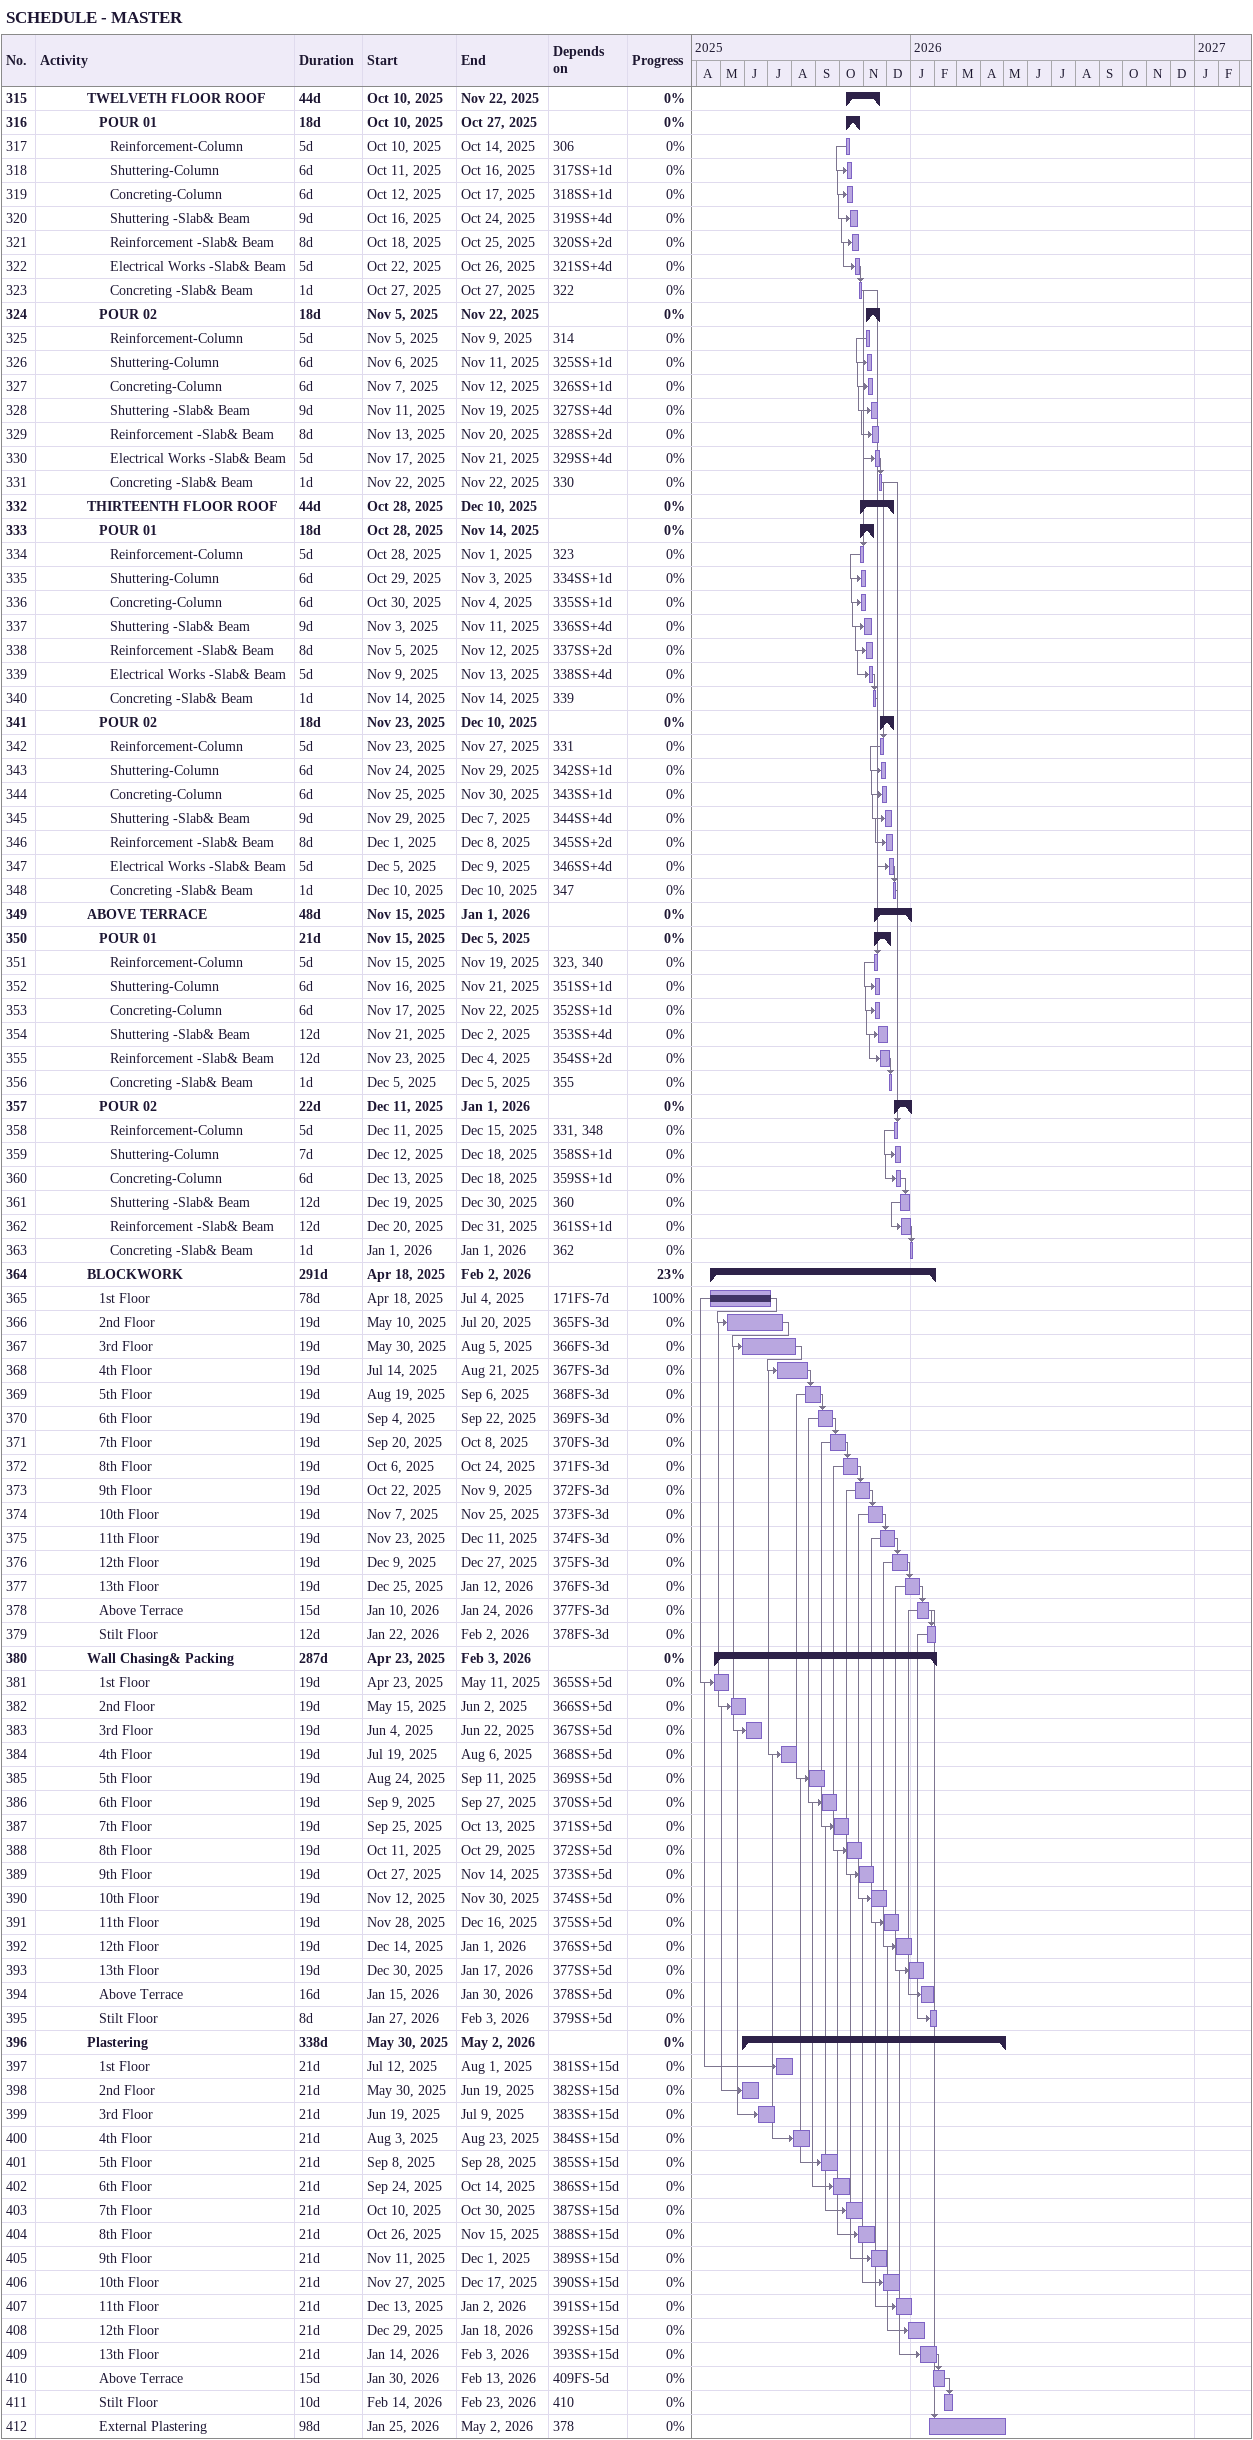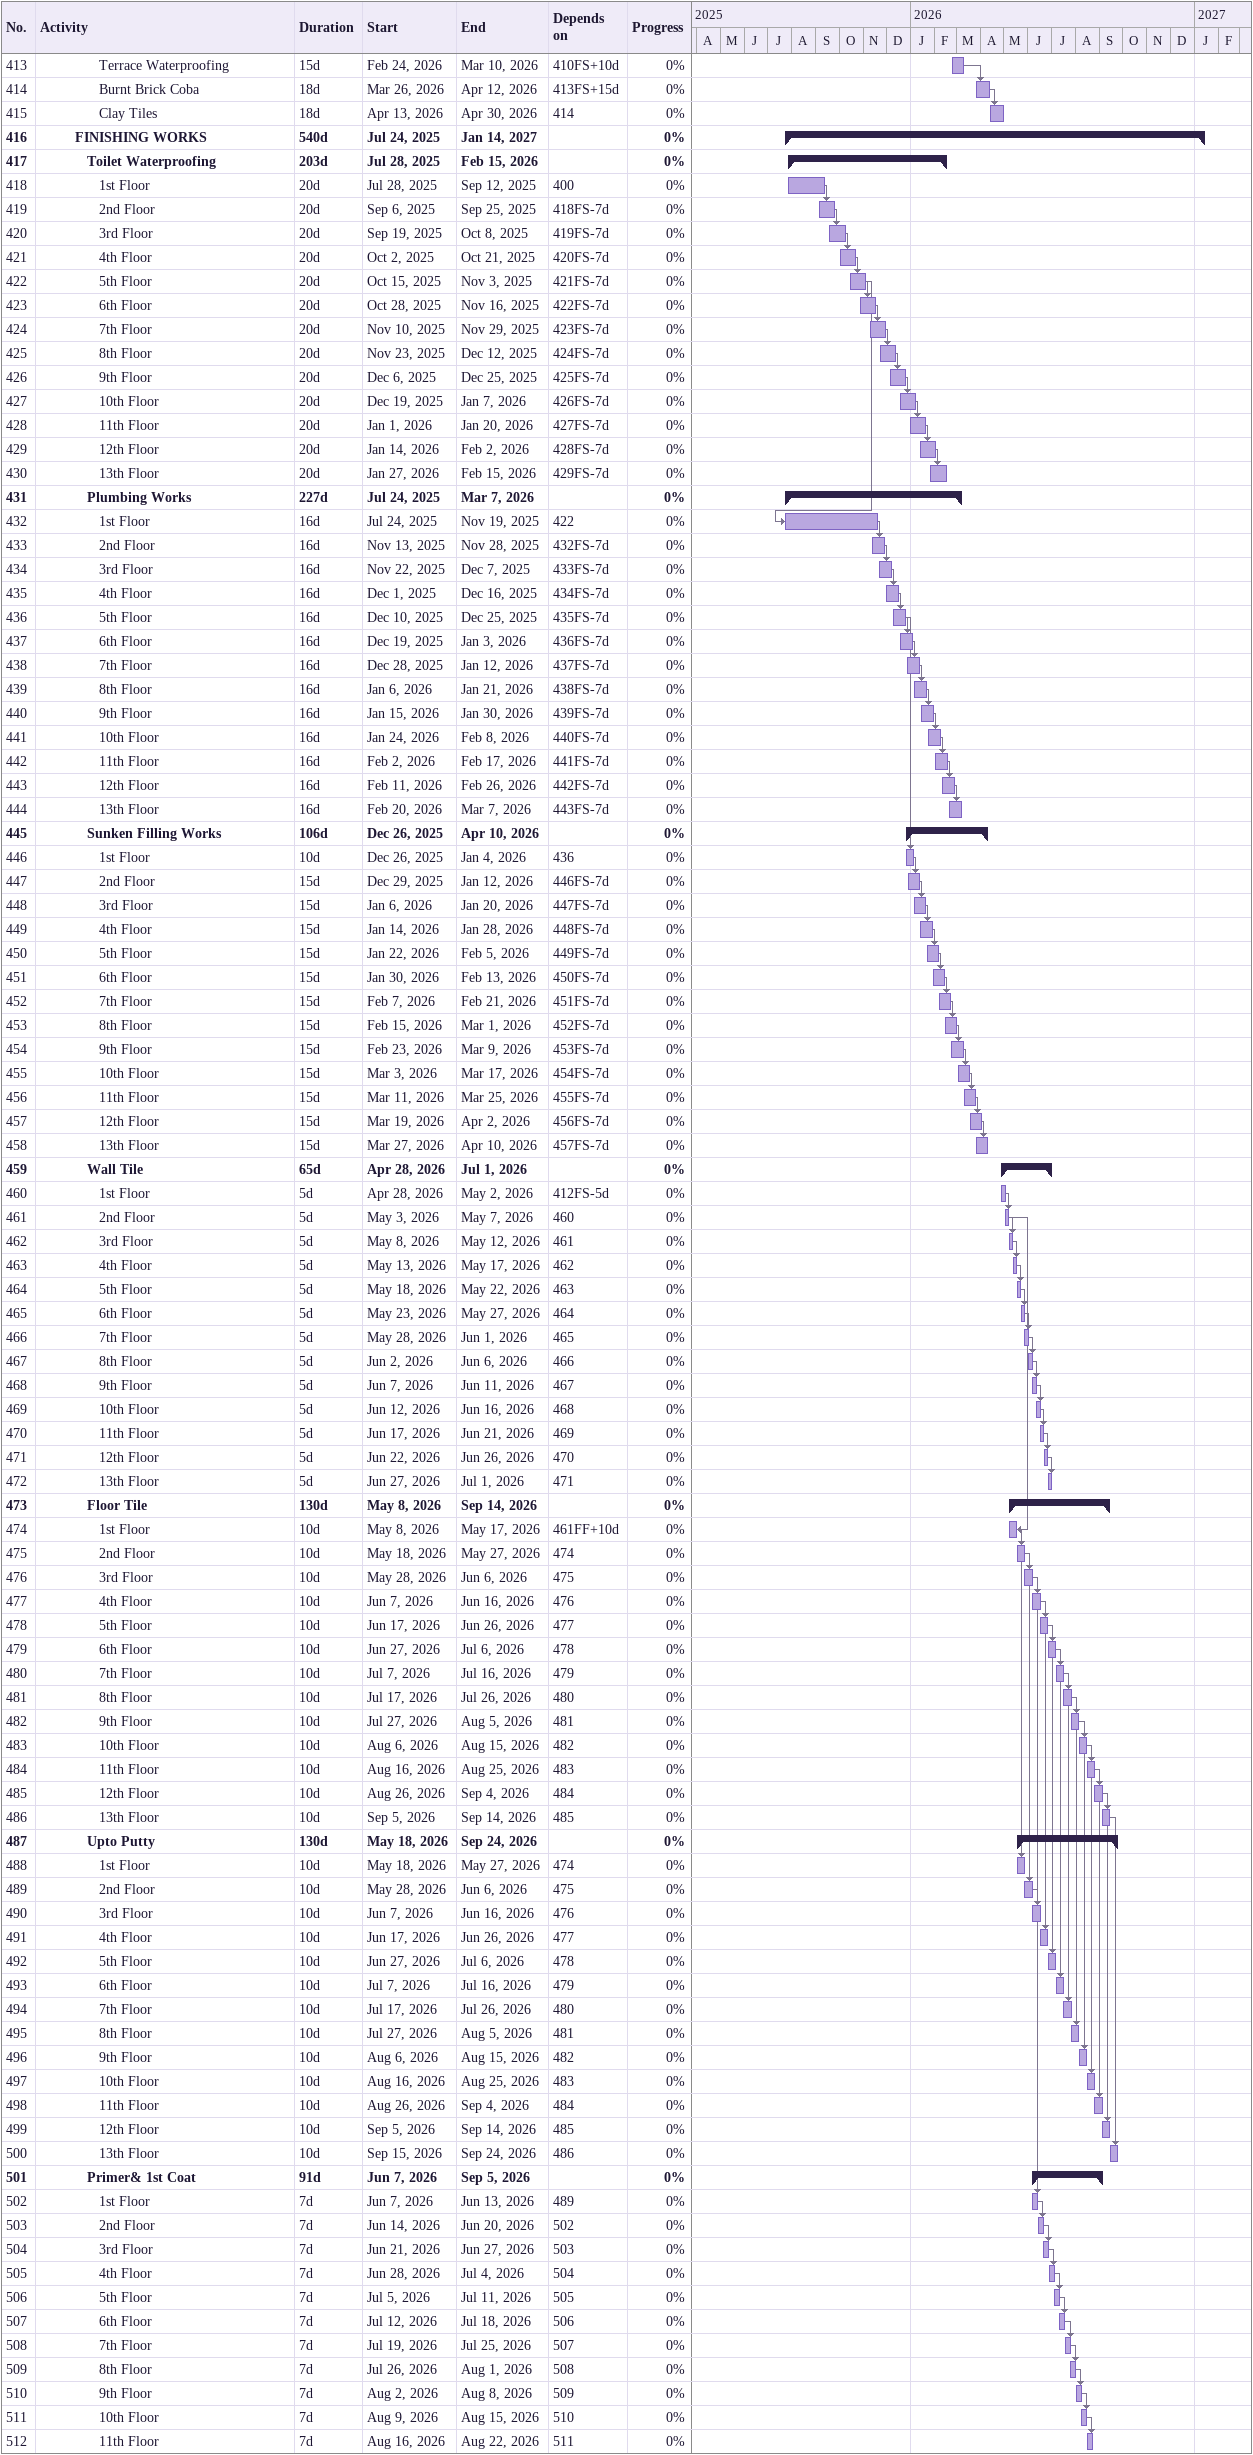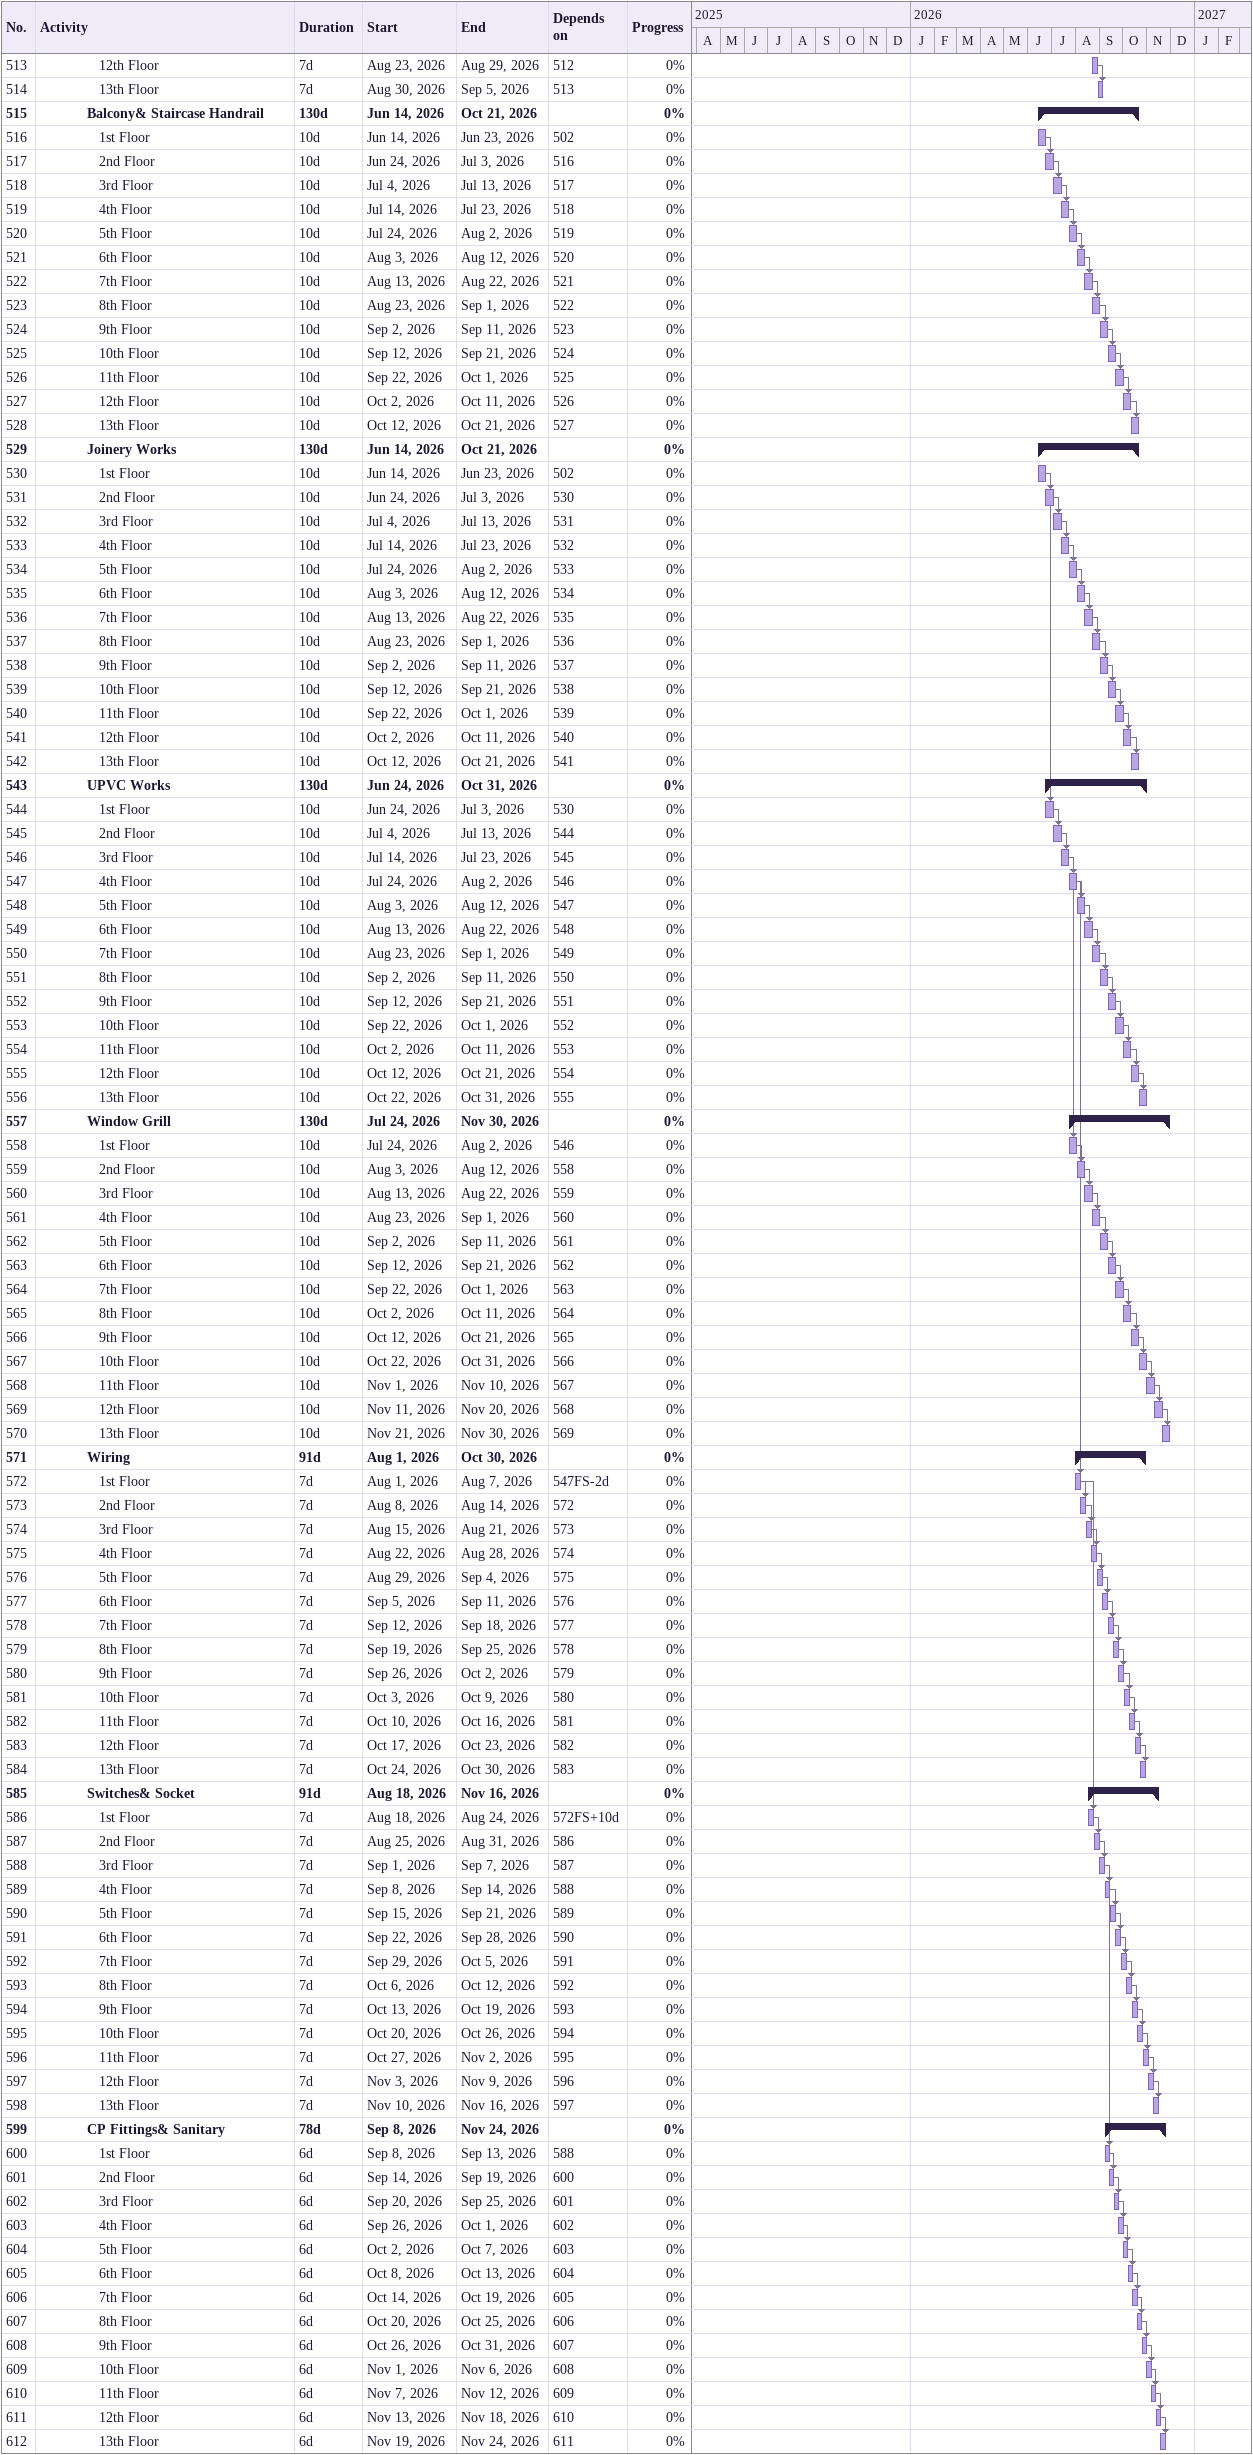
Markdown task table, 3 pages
SCHEDULE - MASTER

| ID | Level | Task | Duration | Start | Finish | Predecessors | % complete |
|---|---|---|---|---|---|---|---|
| 315 | 5 | **TWELVETH FLOOR ROOF** | 44d | 2025-10-10 | 2025-11-22 |  | 0 |
| 316 | 6 | **POUR 01** | 18d | 2025-10-10 | 2025-10-27 |  | 0 |
| 317 | 7 | Reinforcement-Column | 5d | 2025-10-10 | 2025-10-14 | 306 | 0 |
| 318 | 7 | Shuttering-Column | 6d | 2025-10-11 | 2025-10-16 | 317SS+1d | 0 |
| 319 | 7 | Concreting-Column | 6d | 2025-10-12 | 2025-10-17 | 318SS+1d | 0 |
| 320 | 7 | Shuttering -Slab& Beam | 9d | 2025-10-16 | 2025-10-24 | 319SS+4d | 0 |
| 321 | 7 | Reinforcement -Slab& Beam | 8d | 2025-10-18 | 2025-10-25 | 320SS+2d | 0 |
| 322 | 7 | Electrical Works -Slab& Beam | 5d | 2025-10-22 | 2025-10-26 | 321SS+4d | 0 |
| 323 | 7 | Concreting -Slab& Beam | 1d | 2025-10-27 | 2025-10-27 | 322 | 0 |
| 324 | 6 | **POUR 02** | 18d | 2025-11-05 | 2025-11-22 |  | 0 |
| 325 | 7 | Reinforcement-Column | 5d | 2025-11-05 | 2025-11-09 | 314 | 0 |
| 326 | 7 | Shuttering-Column | 6d | 2025-11-06 | 2025-11-11 | 325SS+1d | 0 |
| 327 | 7 | Concreting-Column | 6d | 2025-11-07 | 2025-11-12 | 326SS+1d | 0 |
| 328 | 7 | Shuttering -Slab& Beam | 9d | 2025-11-11 | 2025-11-19 | 327SS+4d | 0 |
| 329 | 7 | Reinforcement -Slab& Beam | 8d | 2025-11-13 | 2025-11-20 | 328SS+2d | 0 |
| 330 | 7 | Electrical Works -Slab& Beam | 5d | 2025-11-17 | 2025-11-21 | 329SS+4d | 0 |
| 331 | 7 | Concreting -Slab& Beam | 1d | 2025-11-22 | 2025-11-22 | 330 | 0 |
| 332 | 5 | **THIRTEENTH FLOOR ROOF** | 44d | 2025-10-28 | 2025-12-10 |  | 0 |
| 333 | 6 | **POUR 01** | 18d | 2025-10-28 | 2025-11-14 |  | 0 |
| 334 | 7 | Reinforcement-Column | 5d | 2025-10-28 | 2025-11-01 | 323 | 0 |
| 335 | 7 | Shuttering-Column | 6d | 2025-10-29 | 2025-11-03 | 334SS+1d | 0 |
| 336 | 7 | Concreting-Column | 6d | 2025-10-30 | 2025-11-04 | 335SS+1d | 0 |
| 337 | 7 | Shuttering -Slab& Beam | 9d | 2025-11-03 | 2025-11-11 | 336SS+4d | 0 |
| 338 | 7 | Reinforcement -Slab& Beam | 8d | 2025-11-05 | 2025-11-12 | 337SS+2d | 0 |
| 339 | 7 | Electrical Works -Slab& Beam | 5d | 2025-11-09 | 2025-11-13 | 338SS+4d | 0 |
| 340 | 7 | Concreting -Slab& Beam | 1d | 2025-11-14 | 2025-11-14 | 339 | 0 |
| 341 | 6 | **POUR 02** | 18d | 2025-11-23 | 2025-12-10 |  | 0 |
| 342 | 7 | Reinforcement-Column | 5d | 2025-11-23 | 2025-11-27 | 331 | 0 |
| 343 | 7 | Shuttering-Column | 6d | 2025-11-24 | 2025-11-29 | 342SS+1d | 0 |
| 344 | 7 | Concreting-Column | 6d | 2025-11-25 | 2025-11-30 | 343SS+1d | 0 |
| 345 | 7 | Shuttering -Slab& Beam | 9d | 2025-11-29 | 2025-12-07 | 344SS+4d | 0 |
| 346 | 7 | Reinforcement -Slab& Beam | 8d | 2025-12-01 | 2025-12-08 | 345SS+2d | 0 |
| 347 | 7 | Electrical Works -Slab& Beam | 5d | 2025-12-05 | 2025-12-09 | 346SS+4d | 0 |
| 348 | 7 | Concreting -Slab& Beam | 1d | 2025-12-10 | 2025-12-10 | 347 | 0 |
| 349 | 5 | **ABOVE TERRACE** | 48d | 2025-11-15 | 2026-01-01 |  | 0 |
| 350 | 6 | **POUR 01** | 21d | 2025-11-15 | 2025-12-05 |  | 0 |
| 351 | 7 | Reinforcement-Column | 5d | 2025-11-15 | 2025-11-19 | 323, 340 | 0 |
| 352 | 7 | Shuttering-Column | 6d | 2025-11-16 | 2025-11-21 | 351SS+1d | 0 |
| 353 | 7 | Concreting-Column | 6d | 2025-11-17 | 2025-11-22 | 352SS+1d | 0 |
| 354 | 7 | Shuttering -Slab& Beam | 12d | 2025-11-21 | 2025-12-02 | 353SS+4d | 0 |
| 355 | 7 | Reinforcement -Slab& Beam | 12d | 2025-11-23 | 2025-12-04 | 354SS+2d | 0 |
| 356 | 7 | Concreting -Slab& Beam | 1d | 2025-12-05 | 2025-12-05 | 355 | 0 |
| 357 | 6 | **POUR 02** | 22d | 2025-12-11 | 2026-01-01 |  | 0 |
| 358 | 7 | Reinforcement-Column | 5d | 2025-12-11 | 2025-12-15 | 331, 348 | 0 |
| 359 | 7 | Shuttering-Column | 7d | 2025-12-12 | 2025-12-18 | 358SS+1d | 0 |
| 360 | 7 | Concreting-Column | 6d | 2025-12-13 | 2025-12-18 | 359SS+1d | 0 |
| 361 | 7 | Shuttering -Slab& Beam | 12d | 2025-12-19 | 2025-12-30 | 360 | 0 |
| 362 | 7 | Reinforcement -Slab& Beam | 12d | 2025-12-20 | 2025-12-31 | 361SS+1d | 0 |
| 363 | 7 | Concreting -Slab& Beam | 1d | 2026-01-01 | 2026-01-01 | 362 | 0 |
| 364 | 5 | **BLOCKWORK** | 291d | 2025-04-18 | 2026-02-02 |  | 23 |
| 365 | 6 | 1st Floor | 78d | 2025-04-18 | 2025-07-04 | 171FS-7d | 100 |
| 366 | 6 | 2nd Floor | 19d | 2025-05-10 | 2025-07-20 | 365FS-3d | 0 |
| 367 | 6 | 3rd Floor | 19d | 2025-05-30 | 2025-08-05 | 366FS-3d | 0 |
| 368 | 6 | 4th Floor | 19d | 2025-07-14 | 2025-08-21 | 367FS-3d | 0 |
| 369 | 6 | 5th Floor | 19d | 2025-08-19 | 2025-09-06 | 368FS-3d | 0 |
| 370 | 6 | 6th Floor | 19d | 2025-09-04 | 2025-09-22 | 369FS-3d | 0 |
| 371 | 6 | 7th Floor | 19d | 2025-09-20 | 2025-10-08 | 370FS-3d | 0 |
| 372 | 6 | 8th Floor | 19d | 2025-10-06 | 2025-10-24 | 371FS-3d | 0 |
| 373 | 6 | 9th Floor | 19d | 2025-10-22 | 2025-11-09 | 372FS-3d | 0 |
| 374 | 6 | 10th Floor | 19d | 2025-11-07 | 2025-11-25 | 373FS-3d | 0 |
| 375 | 6 | 11th Floor | 19d | 2025-11-23 | 2025-12-11 | 374FS-3d | 0 |
| 376 | 6 | 12th Floor | 19d | 2025-12-09 | 2025-12-27 | 375FS-3d | 0 |
| 377 | 6 | 13th Floor | 19d | 2025-12-25 | 2026-01-12 | 376FS-3d | 0 |
| 378 | 6 | Above Terrace | 15d | 2026-01-10 | 2026-01-24 | 377FS-3d | 0 |
| 379 | 6 | Stilt Floor | 12d | 2026-01-22 | 2026-02-02 | 378FS-3d | 0 |
| 380 | 5 | **Wall Chasing& Packing** | 287d | 2025-04-23 | 2026-02-03 |  | 0 |
| 381 | 6 | 1st Floor | 19d | 2025-04-23 | 2025-05-11 | 365SS+5d | 0 |
| 382 | 6 | 2nd Floor | 19d | 2025-05-15 | 2025-06-02 | 366SS+5d | 0 |
| 383 | 6 | 3rd Floor | 19d | 2025-06-04 | 2025-06-22 | 367SS+5d | 0 |
| 384 | 6 | 4th Floor | 19d | 2025-07-19 | 2025-08-06 | 368SS+5d | 0 |
| 385 | 6 | 5th Floor | 19d | 2025-08-24 | 2025-09-11 | 369SS+5d | 0 |
| 386 | 6 | 6th Floor | 19d | 2025-09-09 | 2025-09-27 | 370SS+5d | 0 |
| 387 | 6 | 7th Floor | 19d | 2025-09-25 | 2025-10-13 | 371SS+5d | 0 |
| 388 | 6 | 8th Floor | 19d | 2025-10-11 | 2025-10-29 | 372SS+5d | 0 |
| 389 | 6 | 9th Floor | 19d | 2025-10-27 | 2025-11-14 | 373SS+5d | 0 |
| 390 | 6 | 10th Floor | 19d | 2025-11-12 | 2025-11-30 | 374SS+5d | 0 |
| 391 | 6 | 11th Floor | 19d | 2025-11-28 | 2025-12-16 | 375SS+5d | 0 |
| 392 | 6 | 12th Floor | 19d | 2025-12-14 | 2026-01-01 | 376SS+5d | 0 |
| 393 | 6 | 13th Floor | 19d | 2025-12-30 | 2026-01-17 | 377SS+5d | 0 |
| 394 | 6 | Above Terrace | 16d | 2026-01-15 | 2026-01-30 | 378SS+5d | 0 |
| 395 | 6 | Stilt Floor | 8d | 2026-01-27 | 2026-02-03 | 379SS+5d | 0 |
| 396 | 5 | **Plastering** | 338d | 2025-05-30 | 2026-05-02 |  | 0 |
| 397 | 6 | 1st Floor | 21d | 2025-07-12 | 2025-08-01 | 381SS+15d | 0 |
| 398 | 6 | 2nd Floor | 21d | 2025-05-30 | 2025-06-19 | 382SS+15d | 0 |
| 399 | 6 | 3rd Floor | 21d | 2025-06-19 | 2025-07-09 | 383SS+15d | 0 |
| 400 | 6 | 4th Floor | 21d | 2025-08-03 | 2025-08-23 | 384SS+15d | 0 |
| 401 | 6 | 5th Floor | 21d | 2025-09-08 | 2025-09-28 | 385SS+15d | 0 |
| 402 | 6 | 6th Floor | 21d | 2025-09-24 | 2025-10-14 | 386SS+15d | 0 |
| 403 | 6 | 7th Floor | 21d | 2025-10-10 | 2025-10-30 | 387SS+15d | 0 |
| 404 | 6 | 8th Floor | 21d | 2025-10-26 | 2025-11-15 | 388SS+15d | 0 |
| 405 | 6 | 9th Floor | 21d | 2025-11-11 | 2025-12-01 | 389SS+15d | 0 |
| 406 | 6 | 10th Floor | 21d | 2025-11-27 | 2025-12-17 | 390SS+15d | 0 |
| 407 | 6 | 11th Floor | 21d | 2025-12-13 | 2026-01-02 | 391SS+15d | 0 |
| 408 | 6 | 12th Floor | 21d | 2025-12-29 | 2026-01-18 | 392SS+15d | 0 |
| 409 | 6 | 13th Floor | 21d | 2026-01-14 | 2026-02-03 | 393SS+15d | 0 |
| 410 | 6 | Above Terrace | 15d | 2026-01-30 | 2026-02-13 | 409FS-5d | 0 |
| 411 | 6 | Stilt Floor | 10d | 2026-02-14 | 2026-02-23 | 410 | 0 |
| 412 | 6 | External Plastering | 98d | 2026-01-25 | 2026-05-02 | 378 | 0 |
| 413 | 6 | Terrace Waterproofing | 15d | 2026-02-24 | 2026-03-10 | 410FS+10d | 0 |
| 414 | 6 | Burnt Brick Coba | 18d | 2026-03-26 | 2026-04-12 | 413FS+15d | 0 |
| 415 | 6 | Clay Tiles | 18d | 2026-04-13 | 2026-04-30 | 414 | 0 |
| 416 | 4 | **FINISHING WORKS** | 540d | 2025-07-24 | 2027-01-14 |  | 0 |
| 417 | 5 | **Toilet Waterproofing** | 203d | 2025-07-28 | 2026-02-15 |  | 0 |
| 418 | 6 | 1st Floor | 20d | 2025-07-28 | 2025-09-12 | 400 | 0 |
| 419 | 6 | 2nd Floor | 20d | 2025-09-06 | 2025-09-25 | 418FS-7d | 0 |
| 420 | 6 | 3rd Floor | 20d | 2025-09-19 | 2025-10-08 | 419FS-7d | 0 |
| 421 | 6 | 4th Floor | 20d | 2025-10-02 | 2025-10-21 | 420FS-7d | 0 |
| 422 | 6 | 5th Floor | 20d | 2025-10-15 | 2025-11-03 | 421FS-7d | 0 |
| 423 | 6 | 6th Floor | 20d | 2025-10-28 | 2025-11-16 | 422FS-7d | 0 |
| 424 | 6 | 7th Floor | 20d | 2025-11-10 | 2025-11-29 | 423FS-7d | 0 |
| 425 | 6 | 8th Floor | 20d | 2025-11-23 | 2025-12-12 | 424FS-7d | 0 |
| 426 | 6 | 9th Floor | 20d | 2025-12-06 | 2025-12-25 | 425FS-7d | 0 |
| 427 | 6 | 10th Floor | 20d | 2025-12-19 | 2026-01-07 | 426FS-7d | 0 |
| 428 | 6 | 11th Floor | 20d | 2026-01-01 | 2026-01-20 | 427FS-7d | 0 |
| 429 | 6 | 12th Floor | 20d | 2026-01-14 | 2026-02-02 | 428FS-7d | 0 |
| 430 | 6 | 13th Floor | 20d | 2026-01-27 | 2026-02-15 | 429FS-7d | 0 |
| 431 | 5 | **Plumbing Works** | 227d | 2025-07-24 | 2026-03-07 |  | 0 |
| 432 | 6 | 1st Floor | 16d | 2025-07-24 | 2025-11-19 | 422 | 0 |
| 433 | 6 | 2nd Floor | 16d | 2025-11-13 | 2025-11-28 | 432FS-7d | 0 |
| 434 | 6 | 3rd Floor | 16d | 2025-11-22 | 2025-12-07 | 433FS-7d | 0 |
| 435 | 6 | 4th Floor | 16d | 2025-12-01 | 2025-12-16 | 434FS-7d | 0 |
| 436 | 6 | 5th Floor | 16d | 2025-12-10 | 2025-12-25 | 435FS-7d | 0 |
| 437 | 6 | 6th Floor | 16d | 2025-12-19 | 2026-01-03 | 436FS-7d | 0 |
| 438 | 6 | 7th Floor | 16d | 2025-12-28 | 2026-01-12 | 437FS-7d | 0 |
| 439 | 6 | 8th Floor | 16d | 2026-01-06 | 2026-01-21 | 438FS-7d | 0 |
| 440 | 6 | 9th Floor | 16d | 2026-01-15 | 2026-01-30 | 439FS-7d | 0 |
| 441 | 6 | 10th Floor | 16d | 2026-01-24 | 2026-02-08 | 440FS-7d | 0 |
| 442 | 6 | 11th Floor | 16d | 2026-02-02 | 2026-02-17 | 441FS-7d | 0 |
| 443 | 6 | 12th Floor | 16d | 2026-02-11 | 2026-02-26 | 442FS-7d | 0 |
| 444 | 6 | 13th Floor | 16d | 2026-02-20 | 2026-03-07 | 443FS-7d | 0 |
| 445 | 5 | **Sunken Filling Works** | 106d | 2025-12-26 | 2026-04-10 |  | 0 |
| 446 | 6 | 1st Floor | 10d | 2025-12-26 | 2026-01-04 | 436 | 0 |
| 447 | 6 | 2nd Floor | 15d | 2025-12-29 | 2026-01-12 | 446FS-7d | 0 |
| 448 | 6 | 3rd Floor | 15d | 2026-01-06 | 2026-01-20 | 447FS-7d | 0 |
| 449 | 6 | 4th Floor | 15d | 2026-01-14 | 2026-01-28 | 448FS-7d | 0 |
| 450 | 6 | 5th Floor | 15d | 2026-01-22 | 2026-02-05 | 449FS-7d | 0 |
| 451 | 6 | 6th Floor | 15d | 2026-01-30 | 2026-02-13 | 450FS-7d | 0 |
| 452 | 6 | 7th Floor | 15d | 2026-02-07 | 2026-02-21 | 451FS-7d | 0 |
| 453 | 6 | 8th Floor | 15d | 2026-02-15 | 2026-03-01 | 452FS-7d | 0 |
| 454 | 6 | 9th Floor | 15d | 2026-02-23 | 2026-03-09 | 453FS-7d | 0 |
| 455 | 6 | 10th Floor | 15d | 2026-03-03 | 2026-03-17 | 454FS-7d | 0 |
| 456 | 6 | 11th Floor | 15d | 2026-03-11 | 2026-03-25 | 455FS-7d | 0 |
| 457 | 6 | 12th Floor | 15d | 2026-03-19 | 2026-04-02 | 456FS-7d | 0 |
| 458 | 6 | 13th Floor | 15d | 2026-03-27 | 2026-04-10 | 457FS-7d | 0 |
| 459 | 5 | **Wall Tile** | 65d | 2026-04-28 | 2026-07-01 |  | 0 |
| 460 | 6 | 1st Floor | 5d | 2026-04-28 | 2026-05-02 | 412FS-5d | 0 |
| 461 | 6 | 2nd Floor | 5d | 2026-05-03 | 2026-05-07 | 460 | 0 |
| 462 | 6 | 3rd Floor | 5d | 2026-05-08 | 2026-05-12 | 461 | 0 |
| 463 | 6 | 4th Floor | 5d | 2026-05-13 | 2026-05-17 | 462 | 0 |
| 464 | 6 | 5th Floor | 5d | 2026-05-18 | 2026-05-22 | 463 | 0 |
| 465 | 6 | 6th Floor | 5d | 2026-05-23 | 2026-05-27 | 464 | 0 |
| 466 | 6 | 7th Floor | 5d | 2026-05-28 | 2026-06-01 | 465 | 0 |
| 467 | 6 | 8th Floor | 5d | 2026-06-02 | 2026-06-06 | 466 | 0 |
| 468 | 6 | 9th Floor | 5d | 2026-06-07 | 2026-06-11 | 467 | 0 |
| 469 | 6 | 10th Floor | 5d | 2026-06-12 | 2026-06-16 | 468 | 0 |
| 470 | 6 | 11th Floor | 5d | 2026-06-17 | 2026-06-21 | 469 | 0 |
| 471 | 6 | 12th Floor | 5d | 2026-06-22 | 2026-06-26 | 470 | 0 |
| 472 | 6 | 13th Floor | 5d | 2026-06-27 | 2026-07-01 | 471 | 0 |
| 473 | 5 | **Floor Tile** | 130d | 2026-05-08 | 2026-09-14 |  | 0 |
| 474 | 6 | 1st Floor | 10d | 2026-05-08 | 2026-05-17 | 461FF+10d | 0 |
| 475 | 6 | 2nd Floor | 10d | 2026-05-18 | 2026-05-27 | 474 | 0 |
| 476 | 6 | 3rd Floor | 10d | 2026-05-28 | 2026-06-06 | 475 | 0 |
| 477 | 6 | 4th Floor | 10d | 2026-06-07 | 2026-06-16 | 476 | 0 |
| 478 | 6 | 5th Floor | 10d | 2026-06-17 | 2026-06-26 | 477 | 0 |
| 479 | 6 | 6th Floor | 10d | 2026-06-27 | 2026-07-06 | 478 | 0 |
| 480 | 6 | 7th Floor | 10d | 2026-07-07 | 2026-07-16 | 479 | 0 |
| 481 | 6 | 8th Floor | 10d | 2026-07-17 | 2026-07-26 | 480 | 0 |
| 482 | 6 | 9th Floor | 10d | 2026-07-27 | 2026-08-05 | 481 | 0 |
| 483 | 6 | 10th Floor | 10d | 2026-08-06 | 2026-08-15 | 482 | 0 |
| 484 | 6 | 11th Floor | 10d | 2026-08-16 | 2026-08-25 | 483 | 0 |
| 485 | 6 | 12th Floor | 10d | 2026-08-26 | 2026-09-04 | 484 | 0 |
| 486 | 6 | 13th Floor | 10d | 2026-09-05 | 2026-09-14 | 485 | 0 |
| 487 | 5 | **Upto Putty** | 130d | 2026-05-18 | 2026-09-24 |  | 0 |
| 488 | 6 | 1st Floor | 10d | 2026-05-18 | 2026-05-27 | 474 | 0 |
| 489 | 6 | 2nd Floor | 10d | 2026-05-28 | 2026-06-06 | 475 | 0 |
| 490 | 6 | 3rd Floor | 10d | 2026-06-07 | 2026-06-16 | 476 | 0 |
| 491 | 6 | 4th Floor | 10d | 2026-06-17 | 2026-06-26 | 477 | 0 |
| 492 | 6 | 5th Floor | 10d | 2026-06-27 | 2026-07-06 | 478 | 0 |
| 493 | 6 | 6th Floor | 10d | 2026-07-07 | 2026-07-16 | 479 | 0 |
| 494 | 6 | 7th Floor | 10d | 2026-07-17 | 2026-07-26 | 480 | 0 |
| 495 | 6 | 8th Floor | 10d | 2026-07-27 | 2026-08-05 | 481 | 0 |
| 496 | 6 | 9th Floor | 10d | 2026-08-06 | 2026-08-15 | 482 | 0 |
| 497 | 6 | 10th Floor | 10d | 2026-08-16 | 2026-08-25 | 483 | 0 |
| 498 | 6 | 11th Floor | 10d | 2026-08-26 | 2026-09-04 | 484 | 0 |
| 499 | 6 | 12th Floor | 10d | 2026-09-05 | 2026-09-14 | 485 | 0 |
| 500 | 6 | 13th Floor | 10d | 2026-09-15 | 2026-09-24 | 486 | 0 |
| 501 | 5 | **Primer& 1st Coat** | 91d | 2026-06-07 | 2026-09-05 |  | 0 |
| 502 | 6 | 1st Floor | 7d | 2026-06-07 | 2026-06-13 | 489 | 0 |
| 503 | 6 | 2nd Floor | 7d | 2026-06-14 | 2026-06-20 | 502 | 0 |
| 504 | 6 | 3rd Floor | 7d | 2026-06-21 | 2026-06-27 | 503 | 0 |
| 505 | 6 | 4th Floor | 7d | 2026-06-28 | 2026-07-04 | 504 | 0 |
| 506 | 6 | 5th Floor | 7d | 2026-07-05 | 2026-07-11 | 505 | 0 |
| 507 | 6 | 6th Floor | 7d | 2026-07-12 | 2026-07-18 | 506 | 0 |
| 508 | 6 | 7th Floor | 7d | 2026-07-19 | 2026-07-25 | 507 | 0 |
| 509 | 6 | 8th Floor | 7d | 2026-07-26 | 2026-08-01 | 508 | 0 |
| 510 | 6 | 9th Floor | 7d | 2026-08-02 | 2026-08-08 | 509 | 0 |
| 511 | 6 | 10th Floor | 7d | 2026-08-09 | 2026-08-15 | 510 | 0 |
| 512 | 6 | 11th Floor | 7d | 2026-08-16 | 2026-08-22 | 511 | 0 |
| 513 | 6 | 12th Floor | 7d | 2026-08-23 | 2026-08-29 | 512 | 0 |
| 514 | 6 | 13th Floor | 7d | 2026-08-30 | 2026-09-05 | 513 | 0 |
| 515 | 5 | **Balcony& Staircase Handrail** | 130d | 2026-06-14 | 2026-10-21 |  | 0 |
| 516 | 6 | 1st Floor | 10d | 2026-06-14 | 2026-06-23 | 502 | 0 |
| 517 | 6 | 2nd Floor | 10d | 2026-06-24 | 2026-07-03 | 516 | 0 |
| 518 | 6 | 3rd Floor | 10d | 2026-07-04 | 2026-07-13 | 517 | 0 |
| 519 | 6 | 4th Floor | 10d | 2026-07-14 | 2026-07-23 | 518 | 0 |
| 520 | 6 | 5th Floor | 10d | 2026-07-24 | 2026-08-02 | 519 | 0 |
| 521 | 6 | 6th Floor | 10d | 2026-08-03 | 2026-08-12 | 520 | 0 |
| 522 | 6 | 7th Floor | 10d | 2026-08-13 | 2026-08-22 | 521 | 0 |
| 523 | 6 | 8th Floor | 10d | 2026-08-23 | 2026-09-01 | 522 | 0 |
| 524 | 6 | 9th Floor | 10d | 2026-09-02 | 2026-09-11 | 523 | 0 |
| 525 | 6 | 10th Floor | 10d | 2026-09-12 | 2026-09-21 | 524 | 0 |
| 526 | 6 | 11th Floor | 10d | 2026-09-22 | 2026-10-01 | 525 | 0 |
| 527 | 6 | 12th Floor | 10d | 2026-10-02 | 2026-10-11 | 526 | 0 |
| 528 | 6 | 13th Floor | 10d | 2026-10-12 | 2026-10-21 | 527 | 0 |
| 529 | 5 | **Joinery Works** | 130d | 2026-06-14 | 2026-10-21 |  | 0 |
| 530 | 6 | 1st Floor | 10d | 2026-06-14 | 2026-06-23 | 502 | 0 |
| 531 | 6 | 2nd Floor | 10d | 2026-06-24 | 2026-07-03 | 530 | 0 |
| 532 | 6 | 3rd Floor | 10d | 2026-07-04 | 2026-07-13 | 531 | 0 |
| 533 | 6 | 4th Floor | 10d | 2026-07-14 | 2026-07-23 | 532 | 0 |
| 534 | 6 | 5th Floor | 10d | 2026-07-24 | 2026-08-02 | 533 | 0 |
| 535 | 6 | 6th Floor | 10d | 2026-08-03 | 2026-08-12 | 534 | 0 |
| 536 | 6 | 7th Floor | 10d | 2026-08-13 | 2026-08-22 | 535 | 0 |
| 537 | 6 | 8th Floor | 10d | 2026-08-23 | 2026-09-01 | 536 | 0 |
| 538 | 6 | 9th Floor | 10d | 2026-09-02 | 2026-09-11 | 537 | 0 |
| 539 | 6 | 10th Floor | 10d | 2026-09-12 | 2026-09-21 | 538 | 0 |
| 540 | 6 | 11th Floor | 10d | 2026-09-22 | 2026-10-01 | 539 | 0 |
| 541 | 6 | 12th Floor | 10d | 2026-10-02 | 2026-10-11 | 540 | 0 |
| 542 | 6 | 13th Floor | 10d | 2026-10-12 | 2026-10-21 | 541 | 0 |
| 543 | 5 | **UPVC Works** | 130d | 2026-06-24 | 2026-10-31 |  | 0 |
| 544 | 6 | 1st Floor | 10d | 2026-06-24 | 2026-07-03 | 530 | 0 |
| 545 | 6 | 2nd Floor | 10d | 2026-07-04 | 2026-07-13 | 544 | 0 |
| 546 | 6 | 3rd Floor | 10d | 2026-07-14 | 2026-07-23 | 545 | 0 |
| 547 | 6 | 4th Floor | 10d | 2026-07-24 | 2026-08-02 | 546 | 0 |
| 548 | 6 | 5th Floor | 10d | 2026-08-03 | 2026-08-12 | 547 | 0 |
| 549 | 6 | 6th Floor | 10d | 2026-08-13 | 2026-08-22 | 548 | 0 |
| 550 | 6 | 7th Floor | 10d | 2026-08-23 | 2026-09-01 | 549 | 0 |
| 551 | 6 | 8th Floor | 10d | 2026-09-02 | 2026-09-11 | 550 | 0 |
| 552 | 6 | 9th Floor | 10d | 2026-09-12 | 2026-09-21 | 551 | 0 |
| 553 | 6 | 10th Floor | 10d | 2026-09-22 | 2026-10-01 | 552 | 0 |
| 554 | 6 | 11th Floor | 10d | 2026-10-02 | 2026-10-11 | 553 | 0 |
| 555 | 6 | 12th Floor | 10d | 2026-10-12 | 2026-10-21 | 554 | 0 |
| 556 | 6 | 13th Floor | 10d | 2026-10-22 | 2026-10-31 | 555 | 0 |
| 557 | 5 | **Window Grill** | 130d | 2026-07-24 | 2026-11-30 |  | 0 |
| 558 | 6 | 1st Floor | 10d | 2026-07-24 | 2026-08-02 | 546 | 0 |
| 559 | 6 | 2nd Floor | 10d | 2026-08-03 | 2026-08-12 | 558 | 0 |
| 560 | 6 | 3rd Floor | 10d | 2026-08-13 | 2026-08-22 | 559 | 0 |
| 561 | 6 | 4th Floor | 10d | 2026-08-23 | 2026-09-01 | 560 | 0 |
| 562 | 6 | 5th Floor | 10d | 2026-09-02 | 2026-09-11 | 561 | 0 |
| 563 | 6 | 6th Floor | 10d | 2026-09-12 | 2026-09-21 | 562 | 0 |
| 564 | 6 | 7th Floor | 10d | 2026-09-22 | 2026-10-01 | 563 | 0 |
| 565 | 6 | 8th Floor | 10d | 2026-10-02 | 2026-10-11 | 564 | 0 |
| 566 | 6 | 9th Floor | 10d | 2026-10-12 | 2026-10-21 | 565 | 0 |
| 567 | 6 | 10th Floor | 10d | 2026-10-22 | 2026-10-31 | 566 | 0 |
| 568 | 6 | 11th Floor | 10d | 2026-11-01 | 2026-11-10 | 567 | 0 |
| 569 | 6 | 12th Floor | 10d | 2026-11-11 | 2026-11-20 | 568 | 0 |
| 570 | 6 | 13th Floor | 10d | 2026-11-21 | 2026-11-30 | 569 | 0 |
| 571 | 5 | **Wiring** | 91d | 2026-08-01 | 2026-10-30 |  | 0 |
| 572 | 6 | 1st Floor | 7d | 2026-08-01 | 2026-08-07 | 547FS-2d | 0 |
| 573 | 6 | 2nd Floor | 7d | 2026-08-08 | 2026-08-14 | 572 | 0 |
| 574 | 6 | 3rd Floor | 7d | 2026-08-15 | 2026-08-21 | 573 | 0 |
| 575 | 6 | 4th Floor | 7d | 2026-08-22 | 2026-08-28 | 574 | 0 |
| 576 | 6 | 5th Floor | 7d | 2026-08-29 | 2026-09-04 | 575 | 0 |
| 577 | 6 | 6th Floor | 7d | 2026-09-05 | 2026-09-11 | 576 | 0 |
| 578 | 6 | 7th Floor | 7d | 2026-09-12 | 2026-09-18 | 577 | 0 |
| 579 | 6 | 8th Floor | 7d | 2026-09-19 | 2026-09-25 | 578 | 0 |
| 580 | 6 | 9th Floor | 7d | 2026-09-26 | 2026-10-02 | 579 | 0 |
| 581 | 6 | 10th Floor | 7d | 2026-10-03 | 2026-10-09 | 580 | 0 |
| 582 | 6 | 11th Floor | 7d | 2026-10-10 | 2026-10-16 | 581 | 0 |
| 583 | 6 | 12th Floor | 7d | 2026-10-17 | 2026-10-23 | 582 | 0 |
| 584 | 6 | 13th Floor | 7d | 2026-10-24 | 2026-10-30 | 583 | 0 |
| 585 | 5 | **Switches& Socket** | 91d | 2026-08-18 | 2026-11-16 |  | 0 |
| 586 | 6 | 1st Floor | 7d | 2026-08-18 | 2026-08-24 | 572FS+10d | 0 |
| 587 | 6 | 2nd Floor | 7d | 2026-08-25 | 2026-08-31 | 586 | 0 |
| 588 | 6 | 3rd Floor | 7d | 2026-09-01 | 2026-09-07 | 587 | 0 |
| 589 | 6 | 4th Floor | 7d | 2026-09-08 | 2026-09-14 | 588 | 0 |
| 590 | 6 | 5th Floor | 7d | 2026-09-15 | 2026-09-21 | 589 | 0 |
| 591 | 6 | 6th Floor | 7d | 2026-09-22 | 2026-09-28 | 590 | 0 |
| 592 | 6 | 7th Floor | 7d | 2026-09-29 | 2026-10-05 | 591 | 0 |
| 593 | 6 | 8th Floor | 7d | 2026-10-06 | 2026-10-12 | 592 | 0 |
| 594 | 6 | 9th Floor | 7d | 2026-10-13 | 2026-10-19 | 593 | 0 |
| 595 | 6 | 10th Floor | 7d | 2026-10-20 | 2026-10-26 | 594 | 0 |
| 596 | 6 | 11th Floor | 7d | 2026-10-27 | 2026-11-02 | 595 | 0 |
| 597 | 6 | 12th Floor | 7d | 2026-11-03 | 2026-11-09 | 596 | 0 |
| 598 | 6 | 13th Floor | 7d | 2026-11-10 | 2026-11-16 | 597 | 0 |
| 599 | 5 | **CP Fittings& Sanitary** | 78d | 2026-09-08 | 2026-11-24 |  | 0 |
| 600 | 6 | 1st Floor | 6d | 2026-09-08 | 2026-09-13 | 588 | 0 |
| 601 | 6 | 2nd Floor | 6d | 2026-09-14 | 2026-09-19 | 600 | 0 |
| 602 | 6 | 3rd Floor | 6d | 2026-09-20 | 2026-09-25 | 601 | 0 |
| 603 | 6 | 4th Floor | 6d | 2026-09-26 | 2026-10-01 | 602 | 0 |
| 604 | 6 | 5th Floor | 6d | 2026-10-02 | 2026-10-07 | 603 | 0 |
| 605 | 6 | 6th Floor | 6d | 2026-10-08 | 2026-10-13 | 604 | 0 |
| 606 | 6 | 7th Floor | 6d | 2026-10-14 | 2026-10-19 | 605 | 0 |
| 607 | 6 | 8th Floor | 6d | 2026-10-20 | 2026-10-25 | 606 | 0 |
| 608 | 6 | 9th Floor | 6d | 2026-10-26 | 2026-10-31 | 607 | 0 |
| 609 | 6 | 10th Floor | 6d | 2026-11-01 | 2026-11-06 | 608 | 0 |
| 610 | 6 | 11th Floor | 6d | 2026-11-07 | 2026-11-12 | 609 | 0 |
| 611 | 6 | 12th Floor | 6d | 2026-11-13 | 2026-11-18 | 610 | 0 |
| 612 | 6 | 13th Floor | 6d | 2026-11-19 | 2026-11-24 | 611 | 0 |
